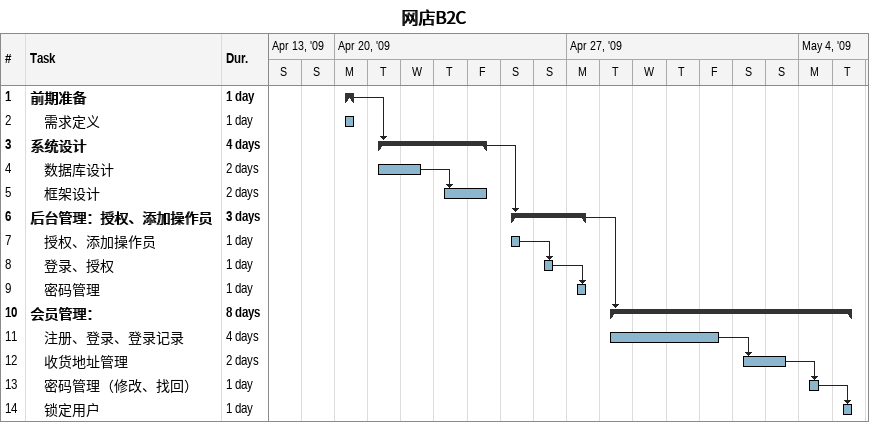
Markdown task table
网店B2C

| ID | Level | Task | Duration | Start | Finish | Predecessors |
|---|---|---|---|---|---|---|
| 1 | 1 | **前期准备** | 1d | 2009-04-20 | 2009-04-20 |  |
| 2 | 2 | 需求定义 | 1d | 2009-04-20 | 2009-04-20 |  |
| 3 | 1 | **系统设计** | 4d | 2009-04-21 | 2009-04-24 | 1 |
| 4 | 2 | 数据库设计 | 2d | 2009-04-21 | 2009-04-22 |  |
| 5 | 2 | 框架设计 | 2d | 2009-04-23 | 2009-04-24 | 4 |
| 6 | 1 | **后台管理：授权、添加操作员** | 3d | 2009-04-25 | 2009-04-27 | 3 |
| 7 | 2 | 授权、添加操作员 | 1d | 2009-04-25 | 2009-04-25 |  |
| 8 | 2 | 登录、授权 | 1d | 2009-04-26 | 2009-04-26 | 7 |
| 9 | 2 | 密码管理 | 1d | 2009-04-27 | 2009-04-27 | 8 |
| 10 | 1 | **会员管理：** | 8d | 2009-04-28 | 2009-05-05 | 6 |
| 11 | 2 | 注册、登录、登录记录 | 4d | 2009-04-28 | 2009-05-01 |  |
| 12 | 2 | 收货地址管理 | 2d | 2009-05-02 | 2009-05-03 | 11 |
| 13 | 2 | 密码管理（修改、找回） | 1d | 2009-05-04 | 2009-05-04 | 12 |
| 14 | 2 | 锁定用户 | 1d | 2009-05-05 | 2009-05-05 | 13 |
